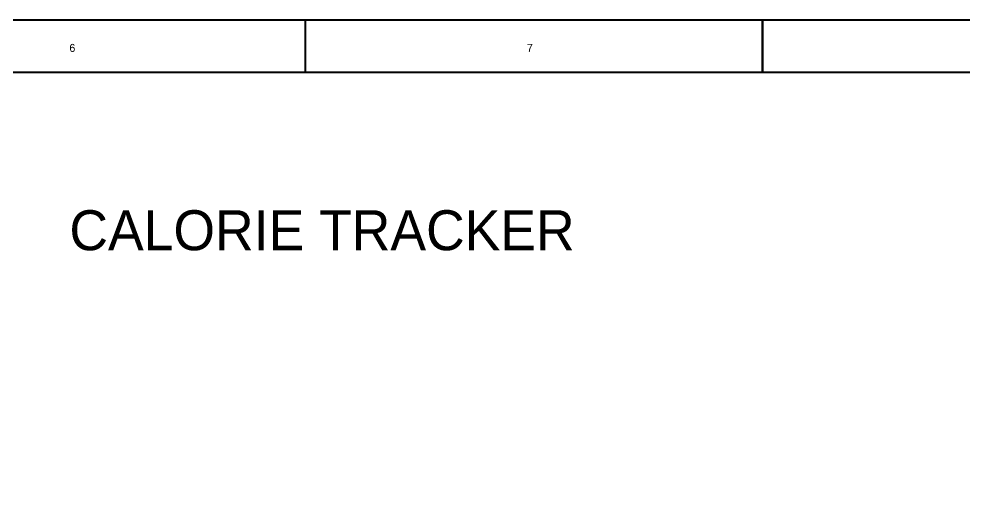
# Model space of a CAD drawing. Header units: inches. Extents: x 0 to 31.5, y 0 to 22.3.
# Drawn here: x 14.11 to 19.53, y 19.48 to 22.31 of the extents above; entities that cross this region are included whole.
import ezdxf

# ---------------------------------------------------------------- set-up
doc = ezdxf.new("R2010")
doc.units = ezdxf.units.IN
doc.header["$MEASUREMENT"] = 0
doc.layers.add('Sheet', color=255, linetype='Continuous')

msp = doc.modelspace()

# ---------------------------------------------------------------- linework, layer by layer
at = {"layer": 'Sheet'}
for points in [[(0.0034, 22.3, 0.0118, 0.0118, 0), (31.4977, 22.3, 0.0118, 0.0118, 0), (31.4977, 0, 0.0118, 0.0118, 0), (0.0034, 0, 0.0118, 0.0118, 0), (0.0034, 22.3, 0.0118, 0.0118, 0)], [(0.0034, 22.3, 0.0039, 0.0039, 0), (0.0034, 0, 0.0039, 0.0039, 0), (31.4977, 0, 0.0039, 0.0039, 0), (31.4977, 22.3, 0.0039, 0.0039, 0), (0.0034, 22.3, 0.0039, 0.0039, 0), (0.0034, 22.3, 0.0039, 0.0039, 0)], [(0.3043, 21.9991, 0.0118, 0.0118, 0), (31.1969, 21.9991, 0.0118, 0.0118, 0), (31.1969, 0.2998, 0.0118, 0.0118, 0), (0.3043, 0.2998, 0.0118, 0.0118, 0), (0.3043, 21.9991, 0.0118, 0.0118, 0)], [(0.3043, 21.9991, 0.0039, 0.0039, 0), (0.3043, 0.2998, 0.0039, 0.0039, 0), (31.1969, 0.2998, 0.0039, 0.0039, 0), (31.1969, 21.9991, 0.0039, 0.0039, 0), (0.3043, 21.9991, 0.0039, 0.0039, 0), (0.3043, 21.9991, 0.0039, 0.0039, 0)]]:
    msp.add_lwpolyline(points, format="xyseb", close=True, dxfattribs=at)
for points in [[(15.75, 22.3, 0.0118, 0.0118, 0), (15.75, 21.9997, 0.0118, 0.0118, 0)], [(18.375, 22.3, 0.0118, 0.0118, 0), (18.375, 21.9997, 0.0118, 0.0118, 0)]]:
    msp.add_lwpolyline(points, format="xyseb", dxfattribs=at)

# ---------------------------------------------------------------- texts
for s, height, p in [('6', 0.0459, (14.395, 22.1162)), ('7', 0.0459, (17.0223, 22.1162)), ('CALORIE TRACKER', 0.229707, (14.395, 20.9769))]:
    msp.add_text(s, height=height, dxfattribs=at).set_placement(p)

doc.saveas('drawing.dxf')
